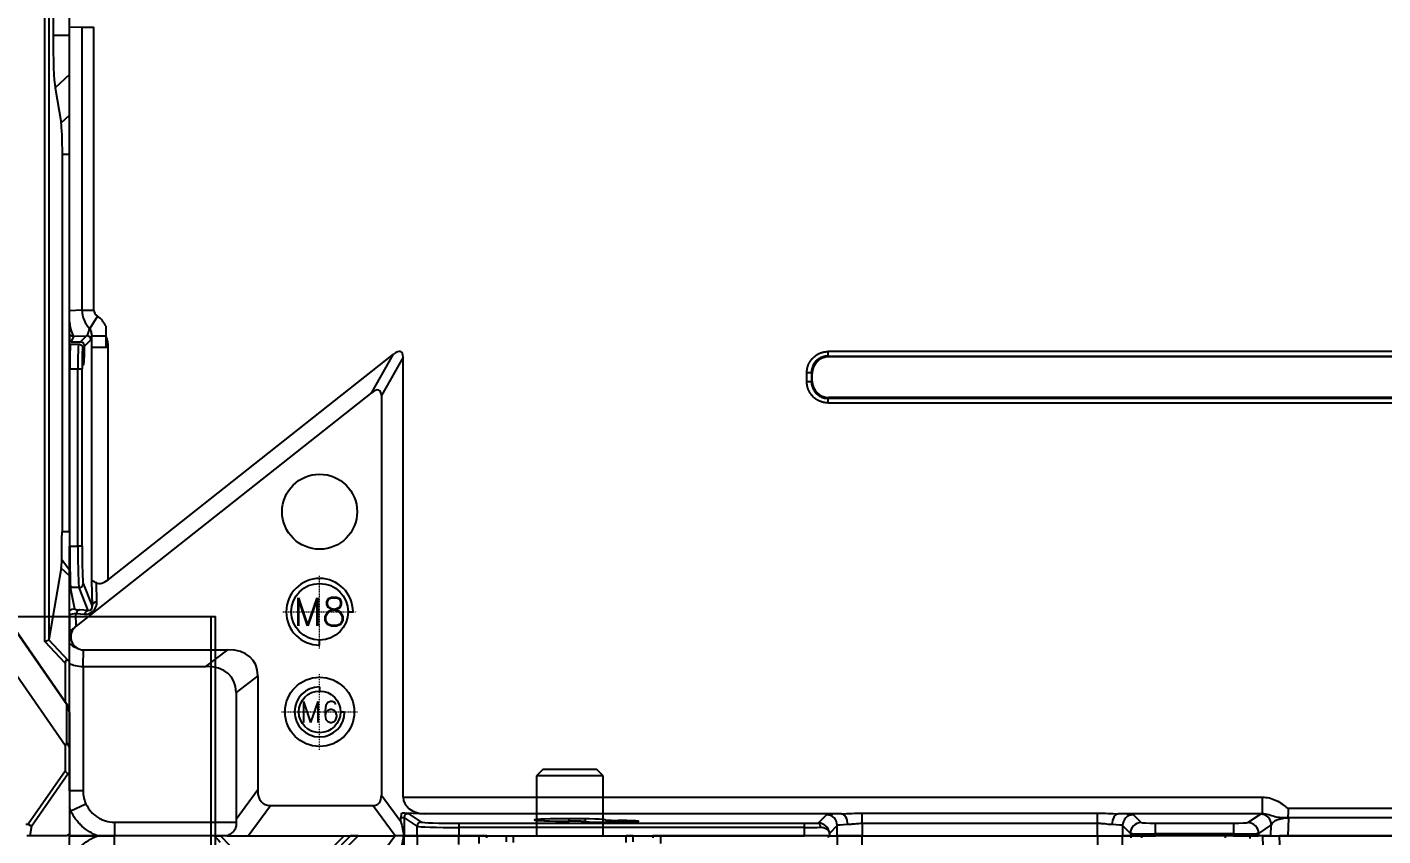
# Model space of a CAD drawing. Header units: millimetres. Extents: x 389 to 17466, y 310 to 5904.
# Drawn here: x 14727.9 to 14890.4, y 4053.6 to 4150.6 of the extents above; entities that cross this region are included whole.
import ezdxf

# ---------------------------------------------------------------- set-up
doc = ezdxf.new("R2010")
doc.units = ezdxf.units.MM
doc.linetypes.add('CENTER', pattern=[0.6, 0.375, -0.075, 0.075, -0.075])
doc.layers.add('screw', color=33, linetype='Continuous', lineweight=13)
doc.styles.add('TXT', font='txt.shx', dxfattribs={"bigfont": 'gbcbig.shx'})

# ---------------------------------------------------------------- blocks, each defined once
blk = doc.blocks.new('aszfxn')
at = {"color": 7, "linetype": 'Continuous'}
for p, q in [((9720.35, 2862.19), (9720.35, 3085.69)), ((9717.4, 2848.99), (9717.4, 3014.92)), ((9717.9, 3014.42), (9717.89, 2849.19)), ((9718.4, 2929.69), (9718.4, 2921.7)), ((9718.4, 2921.7), (9720.35, 2921.7)), ((9720.35, 2917), (9718.64, 2915.39)), ((9718.64, 2915.39), (9719.36, 2911.18)), ((9719.36, 2911.18), (9720.35, 2912.11)), ((9719.5, 2907.41), (9720.35, 2907.41)), ((9719.5, 2907.41), (9719.5, 2862.19)), ((9719.44, 2858.78), (9719.44, 2861.69)), ((9719.5, 2862.19), (9720.35, 2862.19)), ((9719.36, 2857.8), (9717.89, 2849.19)), ((9720.35, 2856.87), (9719.36, 2857.8)), ((9720.35, 2857.57), (9719.44, 2858.78)), ((9720.35, 2840.62), (9720.35, 2857.57)), ((9719.85, 2836.52), (9706.19, 2856.19)), ((9720.03, 2841.42), (9709.3, 2856.88)), ((9719.85, 2841.78), (9709.35, 2856.91)), ((9717.4, 2848.99), (9717.8, 2849.15)), ((9719.85, 2846.38), (9717.4, 2848.99)), ((9720.23, 2846.69), (9717.89, 2849.19)), ((9719.85, 2846.38), (9719.85, 2841.78)), ((9720.23, 2846.69), (9720.35, 2846.6)), ((9719.85, 2841.78), (9720.07, 2841.48)), ((9720.01, 2841.45), (9720.35, 2840.41)), ((9720.03, 2836.9), (9720.03, 2841.42)), ((9720.35, 2840.62), (9720.07, 2841.48)), ((9720.35, 2840.41), (9720.35, 2825.99)), ((9720.03, 2836.9), (9719.85, 2836.52)), ((9719.85, 2836.52), (9719.85, 2833.47)), ((9720.35, 2836.31), (9720.03, 2836.9)), ((9719.85, 2833.47), (9715.42, 2827.1)), ((9715.81, 2826.84), (9720.17, 2833.12)), ((9719.85, 2833.47), (9720.17, 2833.12)), ((9720.35, 2833.26), (9720.17, 2833.12)), ((9715.13, 2827.08), (9715.42, 2827.1)), ((9715.42, 2827.1), (9715.81, 2826.84)), ((9715.81, 2826.84), (9715.59, 2825.69)), ((9720.05, 2825.69), (9715.24, 2825.69)), ((9720.35, 2825.99), (9720.05, 2825.69))]:
    blk.add_line(p, q, dxfattribs=at)
for centre, major_axis, ratio, start_param, end_param in [((9718.74, 2921.7), (0, 6.6), 0.05248, -4.712389, -3.440942), ((9719.3, 2907.41), (0, 3.94), 0.05248, -1.570796, -0.299349), ((9719.47, 2861.69), (0, 0.5), 0.052408, 0, 1.570796), ((9719.3, 2861.57), (0, 3.94), 0.05248, -2.842244, -2.355899), ((9720.35, 2845.85), (-0.354, 0.893), 0.396122, -0.541132, 0.785398)]:
    blk.add_ellipse(centre, major_axis=major_axis, ratio=ratio, start_param=start_param, end_param=end_param, dxfattribs=at)
blk = doc.blocks.new('*U25')
blk.add_blockref('aszfxn', (-9400.35, -3069.19))
blk = doc.blocks.new('*U26')
at = {"color": 0, "linetype": 'ByBlock', "lineweight": -2, "transparency": 16777216}
blk.add_blockref('*U25', (3200, 2400), dxfattribs=at)
blk = doc.blocks.new('adzfn')
at = {"color": 2, "linetype": 'Continuous'}
for p, q in [((9190.55, 795.08), (9190.55, 874.08)), ((9234.55, 874.08), (9190.55, 874.08)), ((9191.05, 795.08), (9191.05, 874.08)), ((9221.05, 874.08), (9221.05, 795.08)), ((9221.55, 874.08), (9221.55, 795.08)), ((9222.05, 868.1), (9222.05, 874.08)), ((9227.05, 868.1), (9227.05, 874.08)), ((9227.55, 874.08), (9227.55, 795.08)), ((9228.05, 795.08), (9228.05, 874.08)), ((9234.05, 795.08), (9234.05, 874.08)), ((9234.55, 795.08), (9234.55, 874.08)), ((9222.05, 863.06), (9222.05, 806.1)), ((9227.05, 806.1), (9227.05, 863.06)), ((9205.05, 838.83), (9200.05, 838.83)), ((9200.05, 830.33), (9205.05, 830.33)), ((9222.05, 795.08), (9222.05, 801.06)), ((9227.05, 795.08), (9227.05, 801.06)), ((9234.55, 795.08), (9190.55, 795.08))]:
    blk.add_line(p, q, dxfattribs=at)
for centre in [(9224.55, 865.58), (9224.55, 803.58)]:
    blk.add_circle(centre, 2.75, dxfattribs=at)
for centre, radius, start, end in [((9224.55, 865.58), 3.55, 45.233, 134.767), ((9224.55, 865.58), 3.55, 225.233, 314.767), ((9200.05, 834.58), 4.25, 90, 270), ((9205.05, 834.58), 4.25, 270, 90), ((9224.55, 803.58), 3.55, 45.233, 134.767), ((9224.55, 803.58), 3.55, 225.233, 314.767)]:
    blk.add_arc(centre, radius, start, end, dxfattribs=at)
for points, knots in [([(9221.55, 866.13), (9221.55, 866.22), (9221.55, 866.4), (9221.57, 866.74), (9221.61, 867.08), (9221.69, 867.42), (9221.75, 867.62), (9221.82, 867.78), (9221.89, 867.89), (9221.96, 868.01), (9222.02, 868.07), (9222.05, 868.1)], [0, 0, 0, 0, 0.126071, 0.250876, 0.498145, 0.621718, 0.746007, 0.808701, 0.871878, 0.935683, 1, 1, 1, 1]), ([(9227.05, 868.1), (9227.08, 868.07), (9227.14, 868.01), (9227.21, 867.89), (9227.27, 867.78), (9227.35, 867.62), (9227.41, 867.42), (9227.49, 867.08), (9227.53, 866.74), (9227.55, 866.4), (9227.55, 866.22), (9227.55, 866.13)], [0, 0, 0, 0, 0.064318, 0.128127, 0.191304, 0.253998, 0.378287, 0.50186, 0.749128, 0.87393, 1, 1, 1, 1]), ([(9222.05, 863.06), (9222.02, 863.09), (9221.96, 863.16), (9221.89, 863.27), (9221.82, 863.39), (9221.75, 863.55), (9221.69, 863.75), (9221.61, 864.09), (9221.57, 864.43), (9221.55, 864.77), (9221.55, 864.95), (9221.55, 865.03)], [0, 0, 0, 0, 0.064318, 0.128127, 0.191304, 0.253998, 0.378288, 0.50186, 0.749128, 0.87393, 1, 1, 1, 1]), ([(9227.55, 865.03), (9227.55, 864.95), (9227.55, 864.77), (9227.53, 864.43), (9227.49, 864.09), (9227.41, 863.75), (9227.35, 863.55), (9227.27, 863.39), (9227.21, 863.27), (9227.14, 863.16), (9227.08, 863.09), (9227.05, 863.06)], [0, 0, 0, 0, 0.126071, 0.250876, 0.498145, 0.621719, 0.746008, 0.808702, 0.871879, 0.935683, 1, 1, 1, 1]), ([(9221.55, 804.13), (9221.55, 804.22), (9221.55, 804.4), (9221.57, 804.74), (9221.61, 805.08), (9221.69, 805.42), (9221.75, 805.62), (9221.82, 805.78), (9221.89, 805.89), (9221.96, 806.01), (9222.02, 806.07), (9222.05, 806.1)], [0, 0, 0, 0, 0.126071, 0.250876, 0.498145, 0.621718, 0.746007, 0.808701, 0.871878, 0.935683, 1, 1, 1, 1]), ([(9227.05, 806.1), (9227.08, 806.07), (9227.14, 806.01), (9227.21, 805.89), (9227.27, 805.78), (9227.35, 805.62), (9227.41, 805.42), (9227.49, 805.08), (9227.53, 804.74), (9227.55, 804.4), (9227.55, 804.22), (9227.55, 804.13)], [0, 0, 0, 0, 0.064318, 0.128127, 0.191304, 0.253998, 0.378287, 0.50186, 0.749128, 0.87393, 1, 1, 1, 1]), ([(9222.05, 801.06), (9222.02, 801.09), (9221.96, 801.16), (9221.89, 801.27), (9221.82, 801.39), (9221.75, 801.55), (9221.69, 801.75), (9221.61, 802.09), (9221.57, 802.43), (9221.55, 802.77), (9221.55, 802.95), (9221.55, 803.03)], [0, 0, 0, 0, 0.064318, 0.128127, 0.191304, 0.253998, 0.378288, 0.50186, 0.749128, 0.87393, 1, 1, 1, 1]), ([(9227.55, 803.03), (9227.55, 802.95), (9227.55, 802.77), (9227.53, 802.43), (9227.49, 802.09), (9227.41, 801.75), (9227.35, 801.55), (9227.27, 801.39), (9227.21, 801.27), (9227.14, 801.16), (9227.08, 801.09), (9227.05, 801.06)], [0, 0, 0, 0, 0.126071, 0.250876, 0.498145, 0.621719, 0.746008, 0.808702, 0.871879, 0.935683, 1, 1, 1, 1])]:
    blk.add_open_spline(points, degree=3, knots=knots, dxfattribs=at)
blk = doc.blocks.new('A$C777e5d8d')
at = {"color": 7, "linetype": 'Continuous'}
for p, q in [((0.8, 8), (0, 7.2)), ((8, 7.2), (0, 7.2)), ((0, 7.2), (0, 0)), ((0.8, 8), (4, 8)), ((4, 8), (7.2, 8)), ((8, 7.2), (7.2, 8)), ((8, 0), (8, 7.2)), ((0, 0), (4, 0)), ((4, 0), (8, 0))]:
    blk.add_line(p, q, dxfattribs=at)
blk = doc.blocks.new('YTGUH')
at = {"color": 9, "linetype": 'Continuous', "true_color": 0xc7c8ca}
for p, q in [((1618.71, 1266.16), (1618.71, 1264.51)), ((1630.73, 1266.16), (1618.71, 1266.16)), ((1630.73, 1266.16), (1631.46, 1266.16)), ((1631.46, 1266.16), (1632.56, 1265.06)), ((1645.2, 1265.06), (1646.3, 1266.16)), ((1647.04, 1266.16), (1645.95, 1265.06)), ((1645.97, 1264.15), (1647.96, 1266.16)), ((1646.3, 1266.16), (1647.04, 1266.16)), ((1647.96, 1266.16), (1647.04, 1266.16)), ((1647.96, 1266.16), (1652.43, 1266.16)), ((1652.43, 1266.16), (1649.75, 1262.52)), ((1653.43, 1266.16), (1652.43, 1266.16)), ((1653.43, 1266.16), (1653.49, 1266.16)), ((1653.49, 1263.95), (1653.49, 1266.16)), ((1655.05, 1266.16), (1653.49, 1266.16)), ((1655.05, 1266.16), (1655.05, 1264.99)), ((1655.05, 1266.16), (1660.04, 1266.16)), ((1660.04, 1265.14), (1660.04, 1266.16)), ((1662.43, 1266.16), (1660.04, 1266.16)), ((1662.43, 1266.16), (1662.43, 1265.24)), ((1663.41, 1266.16), (1662.43, 1266.16)), ((1663.41, 1265.92), (1663.41, 1266.16)), ((1663.41, 1266.16), (1665.76, 1266.16)), ((1665.76, 1265.46), (1665.76, 1266.16)), ((1665.76, 1266.16), (1666.59, 1266.16)), ((1666.59, 1265.36), (1666.59, 1266.16)), ((1666.59, 1266.16), (1680.12, 1266.16)), ((1680.12, 1265.36), (1680.12, 1266.16)), ((1680.95, 1266.16), (1680.12, 1266.16)), ((1680.95, 1265.46), (1680.95, 1266.16)), ((1680.95, 1266.16), (1683.3, 1266.16)), ((1683.3, 1266.16), (1683.3, 1265.92)), ((1684.28, 1266.16), (1683.3, 1266.16)), ((1684.28, 1265.24), (1684.28, 1266.16)), ((1704.38, 1266.16), (1684.28, 1266.16)), ((1704.38, 1265.95), (1704.38, 1266.16)), ((1704.38, 1266.16), (1705.41, 1266.16)), ((1705.41, 1266.16), (1705.41, 1264.92)), ((1705.41, 1266.16), (1708.41, 1266.16)), ((1708.41, 1264.68), (1708.41, 1266.16)), ((1708.41, 1266.16), (1736.62, 1266.16)), ((1736.62, 1266.16), (1736.62, 1264.68)), ((1736.62, 1266.16), (1739.61, 1266.16)), ((1739.61, 1264.92), (1739.61, 1266.16)), ((1740.61, 1266.16), (1739.61, 1266.16)), ((1740.61, 1266.16), (1740.61, 1265.91)), ((1741.91, 1266.16), (1740.61, 1266.16)), ((1741.91, 1265.91), (1741.91, 1266.16)), ((1751.93, 1266.16), (1741.91, 1266.16)), ((1751.93, 1266.16), (1751.93, 1265.91)), ((1754.92, 1266.16), (1751.93, 1266.16)), ((1754.92, 1265.85), (1754.92, 1266.16)), ((1756.4, 1266.16), (1754.92, 1266.16)), ((1756.4, 1266.16), (1756.44, 1264.84)), ((1756.4, 1266.16), (1758.43, 1266.16)), ((1758.5, 1264.02), (1758.43, 1266.16)), ((1788.28, 1266.16), (1758.43, 1266.16)), ((1613.36, 883.18), (1614.87, 883.13)), ((1613.36, 849.13), (1613.36, 883.18)), ((1614.87, 883.13), (1614.87, 849.18)), ((1614.87, 883.13), (1616.28, 883.13)), ((1616.28, 849.18), (1616.28, 883.13)), ((1614.87, 849.18), (1613.36, 849.13)), ((1613.36, 847.79), (1613.36, 849.13)), ((1614.87, 849.18), (1616.28, 849.18)), ((1616.73, 848.46), (1615.79, 847)), ((1617.75, 846.03), (1617.75, 847.26)), ((1613.36, 846.26), (1613.36, 845.41)), ((1613.36, 845.14), (1613.36, 845.4)), ((1613.59, 845.38), (1613.94, 846.08)), ((1613.59, 845.38), (1614.68, 845.38)), ((1613.94, 846.08), (1615.43, 846.13)), ((1615.43, 846.13), (1614.68, 845.38)), ((1615.18, 844.88), (1615.93, 845.63)), ((1616.01, 846.06), (1616.01, 844.71)), ((1617.75, 846.06), (1616.01, 846.06)), ((1617.75, 844.71), (1617.75, 846.03)), ((1613.47, 845.13), (1614.45, 845.13)), ((1617.75, 844.71), (1616.01, 844.71)), ((1616.01, 844.71), (1616.01, 816.79)), ((1618.01, 844.71), (1617.75, 844.71)), ((1618.01, 816.87), (1618.01, 844.71)), ((1618.01, 816.87), (1652.21, 843.92)), ((1649.61, 839.31), (1652.21, 843.92)), ((1653.37, 843.56), (1650.77, 838.95)), ((1653.37, 790.81), (1653.37, 843.56)), ((1842.4, 844.23), (1704.31, 844.23)), ((1704.31, 843.69), (1704.31, 844.23)), ((1704.31, 843.69), (1842.4, 843.69)), ((1704.31, 843.69), (1704.39, 843.61)), ((1842.32, 843.61), (1704.39, 843.61)), ((1613.41, 842.16), (1613.36, 842.16)), ((1613.36, 842.16), (1613.36, 820.91)), ((1613.41, 820.91), (1613.41, 842.16)), ((1613.41, 842.16), (1614.37, 842.16)), ((1614.37, 820.91), (1614.37, 842.16)), ((1614.37, 842.16), (1614.87, 842.16)), ((1614.87, 842.16), (1614.87, 820.91)), ((1701.77, 840.61), (1701.77, 841.7)), ((1702.32, 841.7), (1701.77, 841.7)), ((1702.32, 840.61), (1701.77, 840.61)), ((1702.32, 841.7), (1702.32, 840.61)), ((1702.4, 841.61), (1702.32, 841.7)), ((1702.32, 840.61), (1702.4, 840.7)), ((1702.4, 840.7), (1702.4, 841.61)), ((1649.61, 839.31), (1614.17, 811.29)), ((1650.77, 838.95), (1650.77, 791.05)), ((1704.39, 838.71), (1704.31, 838.62)), ((1842.32, 838.71), (1704.39, 838.71)), ((1842.4, 838.62), (1704.31, 838.62)), ((1704.31, 838.08), (1704.31, 838.62)), ((1704.31, 838.08), (1842.4, 838.08)), ((1613.41, 820.91), (1613.36, 820.91)), ((1613.41, 820.91), (1614.37, 820.91)), ((1614.87, 820.91), (1614.37, 820.91)), ((1614.52, 815.93), (1613.5, 815.93)), ((1614.02, 813.36), (1613.5, 815.93)), ((1615.61, 813.19), (1614.52, 815.93)), ((1615.02, 816.43), (1616.1, 813.72)), ((1616.01, 816.79), (1616.1, 813.72)), ((1616.66, 814.28), (1616.59, 816.5)), ((1613.36, 813.11), (1613.36, 815.92)), ((1614.15, 812.81), (1615.17, 812.75)), ((1614.17, 811.29), (1614.15, 812.81)), ((1615.61, 813.19), (1614.59, 813.25)), ((1646.76, 813.03), (1647.36, 813.03)), ((1613.36, 812.63), (1613.36, 810.66)), ((1613.36, 809.28), (1613.36, 810.66)), ((1643.36, 809.03), (1643.36, 809.63)), ((1613.36, 806.84), (1613.36, 809.28)), ((1615.01, 806.47), (1615.05, 808.47)), ((1615.05, 808.47), (1632.34, 808.47)), ((1629.73, 806.47), (1632.34, 808.47)), ((1613.36, 791.55), (1613.36, 806.84)), ((1615, 806.47), (1615, 791.55)), ((1615.01, 806.47), (1629.73, 806.47)), ((1635.94, 805.36), (1633.34, 803.36)), ((1635.94, 805.36), (1635.94, 791.68)), ((1633.34, 803.36), (1633.34, 788.14)), ((1643.36, 804.03), (1643.36, 803.53)), ((1645.86, 801.03), (1646.36, 801.03)), ((1615, 791.55), (1613.36, 791.55)), ((1635.94, 791.68), (1633.34, 788.14)), ((1615.35, 789.98), (1613.54, 789.14)), ((1650.77, 791.05), (1653.1, 787.89)), ((1653.37, 790.81), (1756.36, 790.81)), ((1756.36, 790.81), (1756.36, 788.81)), ((1634.79, 786.16), (1637.47, 789.79)), ((1637.47, 789.79), (1649.75, 789.79)), ((1652.43, 786.16), (1649.75, 789.79)), ((1653.1, 787.89), (1653.1, 788.36)), ((1653.1, 788.36), (1653.49, 788.36)), ((1655.89, 788.81), (1653.2, 788.88)), ((1653.49, 788.36), (1653.49, 786.16)), ((1655.05, 787.32), (1653.49, 788.36)), ((1654.05, 788.82), (1655.55, 787.82)), ((1705.93, 788.81), (1655.89, 788.81)), ((1703.11, 787.69), (1704.11, 788.69)), ((1708.41, 788.89), (1736.62, 788.89)), ((1708.41, 787.63), (1708.41, 788.89)), ((1736.62, 787.63), (1736.62, 788.89)), ((1756.36, 788.81), (1739.09, 788.81)), ((1740.91, 788.69), (1741.85, 787.76)), ((1754.63, 787.76), (1756.15, 788.77)), ((1759.5, 788.3), (1759.43, 786.16)), ((1759.44, 788.37), (1787.27, 788.37)), ((1759.46, 788.32), (1759.5, 788.3)), ((1787.22, 789.43), (1759.49, 789.43)), ((1618.75, 787.8), (1633.35, 787.8)), ((1618.75, 787.8), (1618.75, 786.16)), ((1655.05, 786.16), (1655.05, 787.32)), ((1660.04, 787.67), (1701.48, 787.67)), ((1660.04, 787.67), (1660.04, 787.17)), ((1660.04, 787.17), (1660.04, 786.16)), ((1701.48, 787.17), (1660.04, 787.17)), ((1673.29, 787.93), (1673.29, 788.22)), ((1675.2, 788.2), (1675.2, 787.87)), ((1701.48, 787.17), (1701.48, 787.67)), ((1701.48, 786.16), (1701.48, 787.17)), ((1705.41, 787.39), (1704.48, 786.46)), ((1705.41, 786.16), (1705.41, 787.39)), ((1708.41, 787.63), (1708.41, 786.16)), ((1736.62, 787.63), (1708.41, 787.63)), ((1736.62, 786.16), (1736.62, 787.63)), ((1739.61, 787.39), (1739.61, 786.16)), ((1740.55, 786.46), (1739.61, 787.39)), ((1743.55, 787.7), (1752.93, 787.7)), ((1743.55, 786.4), (1743.55, 787.7)), ((1752.93, 787.7), (1752.93, 786.4)), ((1757.44, 787.47), (1755.92, 786.46)), ((1757.4, 786.16), (1757.44, 787.47)), ((1632.24, 786.16), (1618.75, 786.16)), ((1632.24, 786.16), (1634.79, 786.16)), ((1634.79, 786.16), (1652.43, 786.16)), ((1653.43, 786.16), (1652.43, 786.16)), ((1653.43, 786.16), (1653.49, 786.16)), ((1653.49, 786.16), (1655.05, 786.16)), ((1660.04, 786.16), (1655.05, 786.16)), ((1660.04, 786.16), (1701.48, 786.16)), ((1704.48, 786.16), (1701.48, 786.16)), ((1704.48, 786.46), (1704.48, 786.16)), ((1704.48, 786.16), (1705.41, 786.16)), ((1708.41, 786.16), (1705.41, 786.16)), ((1708.41, 786.16), (1736.62, 786.16)), ((1736.62, 786.16), (1739.61, 786.16)), ((1739.61, 786.16), (1740.55, 786.16)), ((1740.55, 786.46), (1740.55, 786.16)), ((1740.55, 786.16), (1743.55, 786.16)), ((1743.55, 786.16), (1743.55, 786.4)), ((1752.93, 786.4), (1743.55, 786.4)), ((1752.93, 786.16), (1743.55, 786.16)), ((1752.93, 786.16), (1752.93, 786.4)), ((1752.93, 786.16), (1755.92, 786.16)), ((1755.92, 786.46), (1755.92, 786.16)), ((1757.4, 786.16), (1755.92, 786.16)), ((1757.4, 786.16), (1759.43, 786.16)), ((1759.43, 786.16), (1787.28, 786.16))]:
    blk.add_line(p, q, dxfattribs=at)
for centre, radius in [((1643.36, 825.03), 4.5), ((1643.36, 813.03), 3.4), ((1643.36, 801.03), 4.15), ((1643.36, 801.03), 2.5)]:
    blk.add_circle(centre, radius, dxfattribs=at)
for centre, radius, start, end in [((1643.36, 813.03), 4, 0, 270), ((1615.05, 810.01), 1.53, 139.2595, 235.7258), ((1643.36, 801.03), 3, 90, 0)]:
    blk.add_arc(centre, radius, start, end, dxfattribs=at)
for centre, major_axis, ratio, start_param, end_param in [((1632.39, 1264.51), (-2, 2), 0.008726, 0.59481, 1.090186), ((1617.7, 849.21), (-0.1, 3), 0.942809, 1.546116, 2.362602), ((1617.7, 849.21), (-1.41, -0.05), 0.706891, 6.258505, 7.074991), ((1613.94, 849.08), (-0.03, 3), 0.218747, 2.011495, 3.097676), ((1615.43, 849.13), (0.03, 3), 0.177208, 3.198677, 3.928307), ((1613.94, 847.08), (0.894, -0.447), 0.999239, 4.554203, 5.17561), ((1615.43, 845.63), (-0.354, 0.354), 0.998783, 3.9276, 5.497178), ((1615.93, 849.13), (0, 3.5), 0.051121, 3.192808, 3.64564), ((1614.51, 844.7), (-2.48, -2.48), 0.998783, 2.356803, 2.744516), ((1613.48, 842.16), (0, 3), 0.023273, 0.116205, 1.570796), ((1614.46, 842.16), (0, 3), 0.029101, 0.116205, 1.570796), ((1614.96, 842.16), (0, 2.5), 0.034921, 0.057081, 1.570796), ((1615.07, 846.16), (0, 3.5), 0.034921, 2.015173, 4.338017), ((1651.73, 841.73), (1.39, 2.46), 0.35329, 5.724665, 6.997033), ((1704.41, 841.6), (-1.42, 1.42), 0.992433, 5.501585, 7.064785), ((1704.41, 840.71), (-1.42, -1.42), 0.992433, 5.501585, 7.064785), ((1649.12, 837.12), (1.39, 2.46), 0.35329, 5.724665, 6.997033), ((1613.51, 820.91), (0, 5), 0.020946, 1.570796, 3.054326), ((1614.53, 820.91), (0, 5), 0.031429, 1.570796, 3.054326), ((1615.03, 820.91), (0, 4.5), 0.034921, 1.570796, 3.054326), ((1613.5, 814.94), (0.981, 0.196), 0.996044, 1.374629, 1.523848), ((1614.52, 816.43), (-0.464, -0.185), 0.995592, 1.192545, 2.760299), ((1618.01, 819.42), (1.41, 2.92), 0.484172, 3.141414, 3.926991), ((1614.02, 812.36), (0.981, 0.196), 0.996044, 1.374629, 2.097888), ((1615.02, 812.36), (2, 0.01), 0.250652, 2.018188, 2.549801), ((1615.02, 813.36), (-1, 0), 0.119965, 0.024086, 1.127204), ((1614.59, 812.26), (0.058, 0.998), 0.553603, 0.104848, 1.014262), ((1615.12, 814.37), (-0.81, 1.45), 0.902173, 2.618128, 4.185883), ((1615.61, 812.2), (0.058, 0.998), 0.553603, 0.104848, 1.014262), ((1615.56, 813.82), (-0.316, 0.584), 0.749129, 2.60968, 4.177435), ((1617.1, 813.72), (-1, -0.028), 0.62541, 5.14897, 6.238444), ((1615.07, 808.4), (-0.04, 3.22), 0.621326, 0.445403, 0.6117), ((1615.05, 810.01), (2, 0.03), 0.621326, 2.182496, 2.572693), ((1615.05, 810.01), (-2, 0.03), 0.707053, 0.572613, 1.136369), ((1615.07, 811.3), (-0.05, -2.83), 0.707053, 5.848758, 6.295526), ((1627.73, 801.4), (-7.63, -5.85), 0.519988, 2.761948, 3.737168), ((1615, 807.3), (-2, 0.02), 0.414169, 0.607152, 1.574411), ((1615.04, 809.3), (-0.05, -2.83), 0.707053, 0.007229, 0.012341), ((1625.12, 799.4), (-7.63, -5.85), 0.519988, 2.761948, 3.737168), ((1640.87, 795.89), (4.3, 5.83), 0.414284, 2.629407, 3.437875), ((1647.48, 793.86), (-2.86, 3.89), 0.414284, 2.845311, 3.653779), ((1655.98, 790.81), (-2.61, 0), 0.767327, 0, 1.53589), ((1654.66, 788.32), (-1.5, 0.48), 0.950312, 6.222659, 6.580317), ((1654.05, 788.32), (-0.543, 0.187), 0.861051, 5.005221, 6.574191), ((1708.41, 788.69), (-4.3, 0), 0.034921, 5.326162, 6.248279), ((1704.11, 787.39), (-0.919, 0.919), 0.998783, 3.9276, 5.497178), ((1705.93, 787.51), (-0.03, 1.3), 0.575839, 4.698222, 6.240485), ((1739.09, 787.51), (0.03, 1.3), 0.575839, 0.0427, 1.584963), ((1736.62, 788.69), (-4.3, 0), 0.034921, 3.176499, 4.098616), ((1740.91, 787.39), (0.919, 0.919), 0.998783, 0.786007, 2.355586), ((1759.44, 788.76), (3.3, 0), 0.042162, 2.775903, 3.078292), ((1756.15, 787.47), (0.72, -1.08), 0.998023, 0.983941, 2.552911), ((1759.44, 787.46), (2, 0.07), 0.41429, 1.525367, 3.05186), ((1638.27, 792.35), (4.3, 5.83), 0.414284, 2.629407, 2.709492), ((1655.55, 787.32), (-0.277, -0.416), 0.998023, 3.730274, 5.299244), ((1660.04, 787.33), (-5, 0), 0.031429, 0.05236, 1.570796), ((1660.04, 787.83), (-4.5, 0), 0.034921, 0.05236, 1.570796), ((1673.36, 788.07), (-4.25, 0), 0.034921, 3.157474, 7.838062), ((1678.36, 787.9), (-3.25, 0), 0.034921, 0.240124, 4.472132), ((1701.48, 787.76), (-2.5, 0), 0.034921, 1.570796, 2.284184), ((1701.48, 787.26), (-3, 0), 0.029101, 1.570796, 2.284184), ((1703.11, 787.19), (-0.015, 0.5), 0.654228, 4.69262, 6.237024), ((1708.41, 787.39), (-3, 0), 0.050053, 5.326162, 6.248279), ((1736.62, 787.39), (-3, 0), 0.050053, 3.176499, 4.098616), ((1741.85, 786.46), (-0.919, -0.919), 0.998783, 3.9276, 5.497178), ((1743.55, 787.76), (-1.7, 0), 0.034921, 0.034907, 1.570796), ((1752.93, 787.76), (-1.7, 0), 0.034921, 1.570796, 3.089233), ((1754.63, 786.46), (0.72, -1.08), 0.998023, 0.983941, 2.552911), ((1743.55, 786.46), (-3, 0), 0.019788, 0.034907, 1.570796), ((1752.93, 786.46), (-3, 0), 0.019788, 1.570796, 3.089233)]:
    blk.add_ellipse(centre, major_axis=major_axis, ratio=ratio, start_param=start_param, end_param=end_param, dxfattribs=at)
for points, knots in [([(1613.36, 1262.76), (1613.5, 1263.15), (1613.68, 1263.52), (1614.13, 1264.22), (1614.39, 1264.54), (1614.97, 1265.12), (1615.3, 1265.38), (1615.99, 1265.83), (1616.36, 1266.01), (1616.75, 1266.16)], [0, 0, 0, 0, 0.25, 0.25, 0.5, 0.5, 0.75, 0.75, 1, 1, 1, 1]), ([(1613.36, 1262.76), (1613.36, 1263.43), (1613.36, 1264.05), (1613.36, 1265.19), (1613.36, 1265.71), (1613.36, 1266.16)], [0, 0, 0, 0, 0.5, 0.5, 1, 1, 1, 1]), ([(1616.75, 1266.16), (1616.08, 1266.16), (1615.46, 1266.16), (1614.32, 1266.16), (1613.8, 1266.16), (1613.36, 1266.16)], [0, 0, 0, 0, 0.5, 0.5, 1, 1, 1, 1]), ([(1618.71, 1266.16), (1618.51, 1266.16), (1618.32, 1266.16), (1617.93, 1266.16), (1617.74, 1266.16), (1617.37, 1266.16), (1617.2, 1266.16), (1616.91, 1266.16), (1616.79, 1266.16), (1616.75, 1266.16)], [0, 0, 0, 0, 0.25, 0.25, 0.5, 0.5, 0.75, 0.75, 1, 1, 1, 1]), ([(1617.75, 847.26), (1617.69, 847.38), (1617.63, 847.5), (1617.49, 847.72), (1617.41, 847.83), (1617.15, 848.14), (1616.96, 848.31), (1616.73, 848.46)], [0, 0, 0, 0, 0.25, 0.25, 0.5, 0.5, 1, 1, 1, 1]), ([(1613.36, 846.26), (1613.36, 846.28), (1613.36, 846.32), (1613.36, 846.46), (1613.36, 846.55), (1613.36, 846.8), (1613.36, 846.95), (1613.36, 847.33), (1613.36, 847.54), (1613.36, 847.79)], [0, 0, 0, 0, 0.25, 0.25, 0.5, 0.5, 0.75, 0.75, 1, 1, 1, 1]), ([(1615.79, 847), (1615.86, 846.85), (1615.91, 846.7), (1615.99, 846.39), (1616.02, 846.23), (1616.01, 846.06)], [0, 0, 0, 0, 0.5, 0.5, 1, 1, 1, 1]), ([(1615.18, 844.88), (1615.18, 845), (1615.13, 845.13), (1614.95, 845.32), (1614.82, 845.38), (1614.68, 845.38)], [0, 0, 0, 0, 0.5, 0.5, 1, 1, 1, 1]), ([(1613.36, 842.16), (1613.36, 842.52), (1613.36, 842.89), (1613.36, 843.39), (1613.36, 843.56), (1613.36, 843.87), (1613.36, 844.02), (1613.36, 844.29), (1613.36, 844.41), (1613.36, 844.64), (1613.36, 844.74), (1613.36, 844.9), (1613.36, 844.97), (1613.36, 845.08), (1613.36, 845.12), (1613.36, 845.14)], [0, 0, 0, 0, 0.25, 0.25, 0.375, 0.375, 0.5, 0.5, 0.625, 0.625, 0.75, 0.75, 0.875, 0.875, 1, 1, 1, 1]), ([(1614.45, 845.13), (1614.59, 845.13), (1614.72, 845.08), (1614.9, 844.9), (1614.95, 844.77), (1614.95, 844.65)], [0, 0, 0, 0, 0.5, 0.5, 1, 1, 1, 1]), ([(1704.31, 843.69), (1704.26, 843.69), (1704.17, 843.69), (1704.04, 843.67), (1703.9, 843.65), (1703.77, 843.62), (1703.65, 843.58), (1703.52, 843.53), (1703.41, 843.48), (1703.29, 843.42), (1703.19, 843.35), (1703.08, 843.27), (1702.99, 843.19), (1702.87, 843.08), (1702.73, 842.92), (1702.58, 842.71), (1702.47, 842.48), (1702.38, 842.23), (1702.33, 841.97), (1702.32, 841.79), (1702.32, 841.7)], [0, 0, 0, 0, 0.043878, 0.087345, 0.130404, 0.173058, 0.215311, 0.257165, 0.298626, 0.339695, 0.380376, 0.420674, 0.460592, 0.500135, 0.579552, 0.660487, 0.742971, 0.827034, 0.912701, 1, 1, 1, 1]), ([(1702.32, 840.61), (1702.32, 840.57), (1702.32, 840.48), (1702.33, 840.34), (1702.35, 840.21), (1702.39, 840.08), (1702.43, 839.95), (1702.47, 839.83), (1702.53, 839.71), (1702.59, 839.6), (1702.66, 839.49), (1702.73, 839.39), (1702.81, 839.29), (1702.92, 839.17), (1703.08, 839.03), (1703.29, 838.89), (1703.52, 838.77), (1703.77, 838.69), (1704.04, 838.63), (1704.22, 838.63), (1704.31, 838.62)], [0, 0, 0, 0, 0.043878, 0.087345, 0.130404, 0.173058, 0.215311, 0.257165, 0.298626, 0.339695, 0.380376, 0.420674, 0.460592, 0.500135, 0.579552, 0.660487, 0.742971, 0.827034, 0.912701, 1, 1, 1, 1]), ([(1613.36, 815.92), (1613.36, 815.95), (1613.36, 816.01), (1613.36, 816.17), (1613.36, 816.28), (1613.36, 816.56), (1613.36, 816.72), (1613.36, 817.1), (1613.36, 817.3), (1613.36, 817.76), (1613.36, 818.01), (1613.36, 818.53), (1613.36, 818.81), (1613.36, 819.39), (1613.36, 819.69), (1613.36, 820.29), (1613.36, 820.6), (1613.36, 820.91)], [0, 0, 0, 0, 0.125, 0.125, 0.25, 0.25, 0.375, 0.375, 0.5, 0.5, 0.625, 0.625, 0.75, 0.75, 0.875, 0.875, 1, 1, 1, 1]), ([(1616.59, 816.5), (1616.51, 816.54), (1616.43, 816.58), (1616.29, 816.64), (1616.23, 816.66), (1616.13, 816.71), (1616.09, 816.72), (1616.03, 816.76), (1616.01, 816.77), (1616.01, 816.79)], [0, 0, 0, 0, 0.25, 0.25, 0.5, 0.5, 0.75, 0.75, 1, 1, 1, 1]), ([(1613.36, 812.63), (1613.36, 812.72), (1613.36, 812.78), (1613.36, 812.9), (1613.36, 812.94), (1613.36, 813.05), (1613.36, 813.09), (1613.36, 813.11)], [0, 0, 0, 0, 0.25, 0.25, 0.5, 0.5, 1, 1, 1, 1]), ([(1613.36, 791.55), (1613.36, 791.35), (1613.36, 791.15), (1613.36, 790.77), (1613.36, 790.57), (1613.36, 790.21), (1613.36, 790.03), (1613.36, 789.74), (1613.36, 789.62), (1613.36, 789.58)], [0, 0, 0, 0, 0.25, 0.25, 0.5, 0.5, 0.75, 0.75, 1, 1, 1, 1]), ([(1615, 791.55), (1615, 791.27), (1615.03, 791.01), (1615.15, 790.49), (1615.23, 790.23), (1615.35, 789.98)], [0, 0, 0, 0, 0.5, 0.5, 1, 1, 1, 1]), ([(1615.35, 789.98), (1615.5, 789.66), (1615.69, 789.36), (1616.04, 788.96), (1616.17, 788.83), (1616.44, 788.6), (1616.58, 788.49), (1616.87, 788.3), (1617.03, 788.21), (1617.36, 788.07), (1617.52, 788), (1618.03, 787.85), (1618.39, 787.8), (1618.75, 787.8)], [0, 0, 0, 0, 0.25, 0.25, 0.375, 0.375, 0.5, 0.5, 0.625, 0.625, 0.75, 0.75, 1, 1, 1, 1]), ([(1756.36, 790.81), (1756.65, 790.81), (1756.94, 790.77), (1757.5, 790.64), (1757.78, 790.54), (1758.31, 790.28), (1758.55, 790.13), (1758.91, 789.87), (1759.02, 789.78), (1759.19, 789.64), (1759.25, 789.59), (1759.33, 789.53), (1759.36, 789.5), (1759.42, 789.46), (1759.46, 789.44), (1759.49, 789.43)], [0, 0, 0, 0, 0.25, 0.25, 0.5, 0.5, 0.75, 0.75, 0.875, 0.875, 0.9375, 0.9375, 0.96875, 0.96875, 1, 1, 1, 1]), ([(1613.36, 789.58), (1613.36, 788.9), (1613.36, 788.28), (1613.36, 787.13), (1613.36, 786.6), (1613.36, 786.16)], [0, 0, 0, 0, 0.5, 0.5, 1, 1, 1, 1]), ([(1616.78, 786.16), (1616.43, 786.29), (1616.08, 786.45), (1615.44, 786.85), (1615.14, 787.07), (1614.72, 787.46), (1614.59, 787.59), (1614.34, 787.87), (1614.22, 788.02), (1613.89, 788.48), (1613.7, 788.8), (1613.54, 789.14)], [0, 0, 0, 0, 0.25, 0.25, 0.5, 0.5, 0.625, 0.625, 0.75, 0.75, 1, 1, 1, 1]), ([(1654.05, 788.82), (1653.97, 788.83), (1653.88, 788.84), (1653.7, 788.86), (1653.64, 788.86), (1653.45, 788.87), (1653.34, 788.88), (1653.2, 788.88)], [0, 0, 0, 0, 0.5, 0.5, 0.75, 0.75, 1, 1, 1, 1]), ([(1705.93, 788.81), (1706.33, 788.82), (1706.74, 788.84), (1707.57, 788.87), (1707.99, 788.89), (1708.41, 788.89)], [0, 0, 0, 0, 0.5, 0.5, 1, 1, 1, 1]), ([(1736.62, 788.89), (1737.04, 788.89), (1737.47, 788.87), (1738.3, 788.84), (1738.7, 788.82), (1739.09, 788.81)], [0, 0, 0, 0, 0.5, 0.5, 1, 1, 1, 1]), ([(1759.46, 788.32), (1759.31, 788.32), (1759.17, 788.32), (1758.88, 788.33), (1758.74, 788.33), (1758.34, 788.35), (1758.1, 788.4), (1757.63, 788.52), (1757.4, 788.61), (1756.91, 788.75), (1756.65, 788.81), (1756.36, 788.81)], [0, 0, 0, 0, 0.125, 0.125, 0.25, 0.25, 0.5, 0.5, 0.75, 0.75, 1, 1, 1, 1]), ([(1759.49, 789.43), (1759.48, 789.34), (1759.47, 789.25), (1759.46, 789.06), (1759.46, 788.97), (1759.45, 788.7), (1759.44, 788.53), (1759.44, 788.37)], [0, 0, 0, 0, 0.25, 0.25, 0.5, 0.5, 1, 1, 1, 1]), ([(1759.44, 788.37), (1759.44, 788.36), (1759.44, 788.36), (1759.44, 788.34), (1759.45, 788.34), (1759.46, 788.33), (1759.46, 788.33), (1759.46, 788.32)], [0, 0, 0, 0, 0.362071, 0.362071, 0.723957, 0.723957, 1, 1, 1, 1]), ([(1633.35, 787.8), (1633.36, 787.7), (1633.37, 787.61), (1633.36, 787.41), (1633.34, 787.32), (1633.27, 787.05), (1633.18, 786.88), (1632.95, 786.61), (1632.82, 786.5), (1632.54, 786.31), (1632.39, 786.23), (1632.24, 786.16)], [0, 0, 0, 0, 0.125, 0.125, 0.25, 0.25, 0.5, 0.5, 0.75, 0.75, 1, 1, 1, 1]), ([(1675.2, 787.87), (1675.15, 787.88), (1675.06, 787.89), (1674.82, 787.9), (1674.68, 787.91), (1674.33, 787.92), (1674.14, 787.92), (1673.73, 787.92), (1673.51, 787.93), (1673.29, 787.93)], [0, 0, 0, 0, 0.25, 0.25, 0.5, 0.5, 0.75, 0.75, 1, 1, 1, 1]), ([(1677.6, 788.08), (1677.61, 788.07), (1677.65, 788.06), (1677.8, 788.05), (1677.9, 788.04), (1678.18, 788.03), (1678.34, 788.02), (1678.71, 788.02), (1678.91, 788.01), (1679.13, 788.01)], [0, 0, 0, 0, 0.25, 0.25, 0.5, 0.5, 0.75, 0.75, 1, 1, 1, 1]), ([(1704.48, 786.46), (1704.47, 786.53), (1704.46, 786.61), (1704.43, 786.76), (1704.41, 786.83), (1704.31, 787.04), (1704.22, 787.18), (1703.99, 787.41), (1703.84, 787.51), (1703.5, 787.66), (1703.32, 787.7), (1703.11, 787.69)], [0, 0, 0, 0, 0.125, 0.125, 0.25, 0.25, 0.5, 0.5, 0.75, 0.75, 1, 1, 1, 1]), ([(1703.44, 787.19), (1703.61, 787.2), (1703.75, 787.17), (1704.01, 787.08), (1704.11, 787.02), (1704.29, 786.88), (1704.35, 786.8), (1704.44, 786.63), (1704.47, 786.55), (1704.48, 786.46)], [0, 0, 0, 0, 0.25, 0.25, 0.5, 0.5, 0.75, 0.75, 1, 1, 1, 1]), ([(1708.41, 787.63), (1708.1, 787.63), (1707.8, 787.61), (1707.36, 787.57), (1707.22, 787.55), (1706.94, 787.53), (1706.81, 787.52), (1706.68, 787.51)], [0, 0, 0, 0, 0.5, 0.5, 0.75, 0.75, 1, 1, 1, 1]), ([(1738.34, 787.51), (1738.09, 787.52), (1737.82, 787.56), (1737.38, 787.6), (1737.23, 787.61), (1736.93, 787.63), (1736.77, 787.63), (1736.62, 787.63)], [0, 0, 0, 0, 0.5, 0.5, 0.75, 0.75, 1, 1, 1, 1]), ([(1613.36, 786.16), (1613.8, 786.16), (1614.33, 786.16), (1615.48, 786.16), (1616.1, 786.16), (1616.78, 786.16)], [0, 0, 0, 0, 0.5, 0.5, 1, 1, 1, 1]), ([(1616.78, 786.16), (1616.82, 786.16), (1616.94, 786.16), (1617.23, 786.16), (1617.41, 786.16), (1617.77, 786.16), (1617.97, 786.16), (1618.35, 786.16), (1618.55, 786.16), (1618.75, 786.16)], [0, 0, 0, 0, 0.25, 0.25, 0.5, 0.5, 0.75, 0.75, 1, 1, 1, 1])]:
    blk.add_open_spline(points, degree=3, knots=knots, dxfattribs=at)
for points, degree in [([(1653.1, 1264.42), (1653.24, 1265), (1653.36, 1265.58), (1653.43, 1266.16)], 3), ([(1613.59, 845.38), (1613.51, 845.38), (1613.43, 845.39), (1613.36, 845.41)], 3), ([(1613.47, 845.13), (1613.43, 845.13), (1613.39, 845.14), (1613.36, 845.14)], 3), ([(1701.77, 841.7), (1701.77, 842.2), (1702.16, 843.13), (1702.87, 843.85), (1703.8, 844.23), (1704.31, 844.23)], 2), ([(1704.31, 838.08), (1703.8, 838.08), (1702.87, 838.46), (1702.16, 839.18), (1701.77, 840.11), (1701.77, 840.61)], 2), ([(1613.54, 789.14), (1613.47, 789.29), (1613.41, 789.43), (1613.36, 789.58)], 3), ([(1653.1, 787.89), (1653.24, 787.31), (1653.36, 786.73), (1653.43, 786.16)], 3)]:
    blk.add_open_spline(points, degree=degree, dxfattribs=at)
at = {"layer": 'screw', "color": 9, "linetype": 'CENTER', "ltscale": 0.16, "true_color": 0xc7c8ca}
for p, q in [((1643.36, 808.63), (1643.36, 817.43)), ((1638.96, 813.03), (1647.76, 813.03))]:
    blk.add_line(p, q, dxfattribs=at)
at = {"layer": 'screw', "color": 9, "linetype": 'CENTER', "ltscale": 0.166, "true_color": 0xc7c8ca}
for p, q in [((1643.36, 796.46), (1643.36, 805.59)), ((1638.79, 801.03), (1647.92, 801.03))]:
    blk.add_line(p, q, dxfattribs=at)
blk.add_blockref('A$C777e5d8d', (1669.36, 1266.16))
at = {"layer": 'screw', "color": 9, "true_color": 0xc7c8ca, "attachment_point": 5, "style": 'TXT'}
for s, insert, char_height in [('M8', (1643.36, 813.03), 3.36), ('M6', (1643.36, 801.03), 2.52)]:
    blk.add_mtext(s, dxfattribs=dict(at, insert=insert, char_height=char_height))
blk = doc.blocks.new('*U186')
blk.add_blockref('YTGUH', (-1773.36, -1030.16))
blk = doc.blocks.new('*U187')
at = {"color": 0, "linetype": 'ByBlock', "lineweight": -2, "transparency": 16777216}
for p in [(0, 2400), (0, 1920)]:
    blk.add_blockref('*U186', p, dxfattribs=at)

msp = doc.modelspace()

# ---------------------------------------------------------------- block references
for name, p in [('*U26', (11212.979, 1897.1281)), ('*U187', (14892.979, 1897.6281))]:
    msp.add_blockref(name, p)
at = {"xscale": -1}
msp.add_blockref('adzfn', (23941.0289, 3205.8442), dxfattribs=at)

doc.saveas('drawing.dxf')
